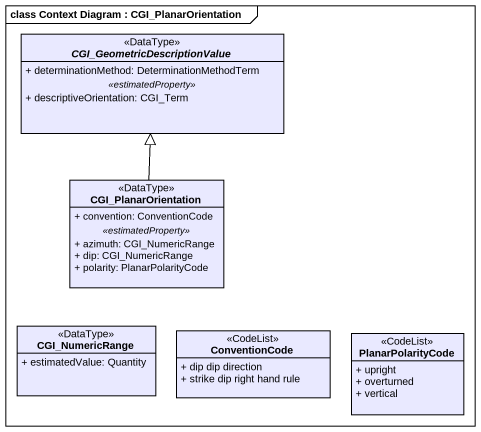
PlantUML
@startuml
mainframe class Context Diagram : CGI_PlanarOrientation
hide circle
hide empty members
skinparam classAttributeIconSize 0
abstract class "CGI_GeometricDescriptionValue" as CGI_GeometricDescriptionValu <<DataType>> #E9E9FF {
  + determinationMethod: DeterminationMethodTerm
  .. <<estimatedProperty>> ..
  + descriptiveOrientation: CGI_Term
}
class CGI_PlanarOrientation <<DataType>> #E9E9FF {
  + convention: ConventionCode
  .. <<estimatedProperty>> ..
  + azimuth: CGI_NumericRange
  + dip: CGI_NumericRange
  + polarity: PlanarPolarityCode
}
class CGI_NumericRange <<DataType>> #E9E9FF {
  + estimatedValue: Quantity
}
class ConventionCode <<CodeList>> #E9E9FF {
  + dip dip direction
  + strike dip right hand rule
}
class PlanarPolarityCode <<CodeList>> #E9E9FF {
  + upright
  + overturned
  + vertical
}
CGI_PlanarOrientation -up-|> CGI_GeometricDescriptionValu
@enduml
